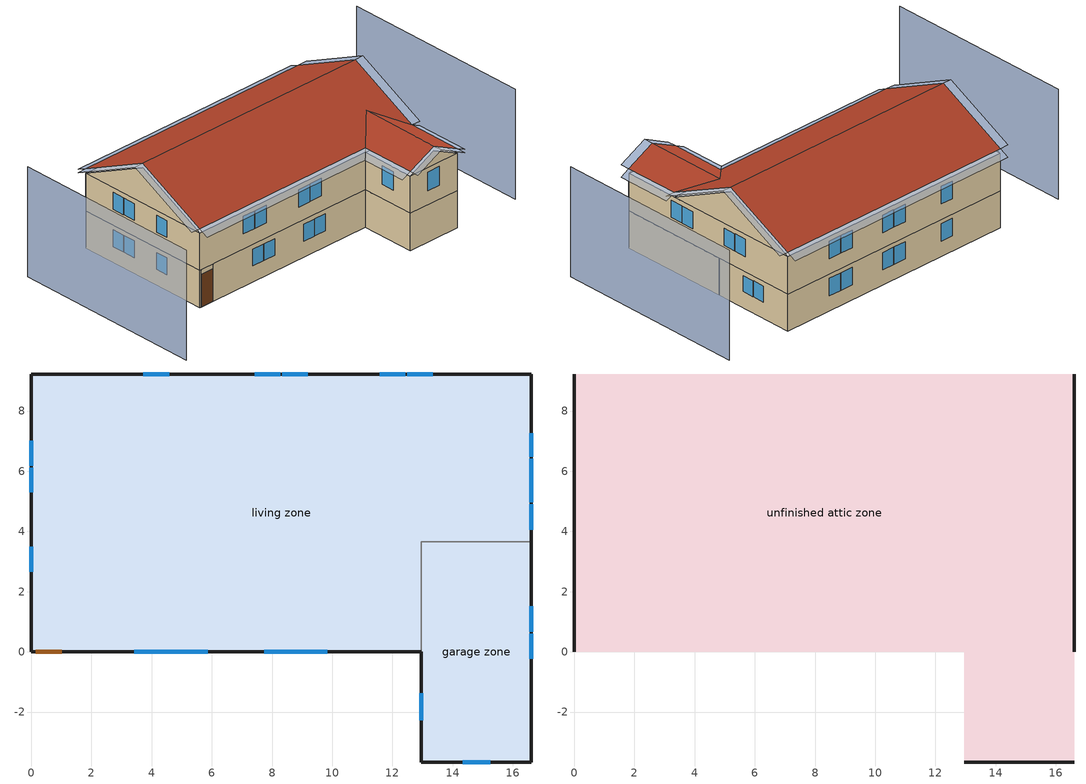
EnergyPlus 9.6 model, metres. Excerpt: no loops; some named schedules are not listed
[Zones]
garage zone
 floor foundation (FloorFndGrndUnfinSlab): 12.96,-3.66 12.96,3.66 16.61,3.66 16.61,-3.66 z0
 wall outside (WallExtUninsUnfin): 12.96,0 12.96,-3.66 16.61,-3.66 16.61,3.66 z0:2.44
 wall to living zone (WallIntFinInsUnfin Reversed): 16.61,3.66 12.96,3.66 12.96,0 z0:2.44
living zone
 floor to garage zone (FloorFinInsUnfin): 16.61,3.66 16.61,-3.66 12.96,-3.66 12.96,3.66 z2.44
 floor foundation (FloorFndGrndFinSlab): 0,0 0,9.23 16.61,9.23 16.61,3.66 12.96,3.66 12.96,0 z0
 wall outside (WallExtInsFin): 16.61,3.66 16.61,9.23 0,9.23 0,0 0.13,0 1.05,0 12.96,0 z0:2.44; 0,9.23 0,0 12.96,0 12.96,-3.66 16.61,-3.66 16.61,9.23 0,9.23 z2.44:4.88
 window (WindowConstruction): 16.61,5.63 16.61,6.41 / 16.61,6.47 16.61,7.26 z1.09:2.13; 4.16,0 4.99,0 / 5.05,0 5.87,0 / 8.13,0 8.96,0 / 9.02,0 9.84,0 / 0,7.01 0,6.18 / 0,6.12 0,5.3 / 0,3.49 0,2.67 z1.04:2.13; 0,7.01 0,6.18 / 0,6.12 0,5.3 / 0,3.49 0,2.67 z3.48:4.57; 13.34,9.23 12.49,9.23 / 12.43,9.23 11.58,9.23 / 9.19,9.23 8.34,9.23 / 8.28,9.23 7.42,9.23 / 4.58,9.23 3.73,9.23 / 3.43,0 4.29,0 / 4.35,0 5.21,0 / 7.75,0 8.61,0 / 8.67,0 9.53,0 z3.43:4.57; 16.61,-0.23 16.61,0.61 / 16.61,0.67 16.61,1.51 / 16.61,4.06 16.61,4.9 / 16.61,4.96 16.61,5.81 z3.45:4.57; 14.33,-3.66 15.24,-3.66 z3.36:4.57; 12.96,-1.38 12.96,-2.28 z3.38:4.57; 13.34,9.23 12.49,9.23 / 12.43,9.23 11.58,9.23 / 9.19,9.23 8.34,9.23 / 8.28,9.23 7.42,9.23 / 4.58,9.23 3.73,9.23 z1:2.13
 door (Door): 0.15,0 1.02,0 z0:2.13
unfinished attic zone
 floor to living zone (FloorFinInsUnfinAttic): 16.61,9.23 16.61,0 0,0 0,9.23 z4.88; 12.96,-3.66 12.96,0 16.61,0 16.61,-3.66 z4.88
 wall outside (WallExtUninsUnfin): 0,4.61,7.18 0,9.23,4.88 0,0,4.88; 16.61,4.61,7.18 16.61,0,4.88 16.61,9.23,4.88; 12.96,-3.66,4.88 16.61,-3.66,4.88 14.78,-3.66,5.79
 roof outside (RoofUnfinInsExt): 0,4.61,7.49 16.61,4.61,7.49 16.61,9.23,5.18 0,9.23,5.18; 12.96,0,5.18 12.96,-3.66,5.18 14.78,-3.66,6.1 14.78,1.83,6.1; 16.61,0,5.18 14.78,1.83,6.1 14.78,-3.66,6.1 16.61,-3.66,5.18; 0,4.61,7.49 0,0,5.18 12.96,0,5.18 14.78,1.83,6.1 16.61,0,5.18 16.61,4.61,7.49
shading: -4.57,9.23 -4.57,-3.66 / 21.19,-3.66 21.19,9.23 z0:7.18; 16.61,5.63 16.61,6.41 / 16.61,6.47 16.61,7.26 z1.09:2.13; 4.16,0 4.99,0 / 5.05,0 5.87,0 / 8.13,0 8.96,0 / 9.02,0 9.84,0 / 0,7.01 0,6.18 / 0,6.12 0,5.3 / 0,3.49 0,2.67 z1.04:2.13; 0,7.01 0,6.18 / 0,6.12 0,5.3 / 0,3.49 0,2.67 z3.48:4.57; 13.34,9.23 12.49,9.23 / 12.43,9.23 11.58,9.23 / 9.19,9.23 8.34,9.23 / 8.28,9.23 7.42,9.23 / 4.58,9.23 3.73,9.23 / 3.43,0 4.29,0 / 4.35,0 5.21,0 / 7.75,0 8.61,0 / 8.67,0 9.53,0 z3.43:4.57; 16.61,-0.23 16.61,0.61 / 16.61,0.67 16.61,1.51 / 16.61,4.06 16.61,4.9 / 16.61,4.96 16.61,5.81 z3.45:4.57; 14.33,-3.66 15.24,-3.66 z3.36:4.57; 12.96,-1.38 12.96,-2.28 z3.38:4.57; 13.34,9.23 12.49,9.23 / 12.43,9.23 11.58,9.23 / 9.19,9.23 8.34,9.23 / 8.28,9.23 7.42,9.23 / 4.58,9.23 3.73,9.23 z1:2.13; -0.61,9.23,5.18 -0.61,4.61,7.49 0,4.61,7.49 0,9.23,5.18; 17.22,4.61,7.49 17.22,9.23,5.18 16.61,9.23,5.18 16.61,4.61,7.49; 16.61,9.84,4.88 0,9.84,4.88 0,9.23,5.18 16.61,9.23,5.18; 12.35,0,4.88 12.35,-3.66,4.88 12.96,-3.66,5.18 12.96,0,5.18; 12.96,-4.27,5.18 14.78,-4.27,6.1 14.78,-3.66,6.1 12.96,-3.66,5.18; 17.22,-3.66,4.88 17.22,0,4.88 16.61,0,5.18 16.61,-3.66,5.18; 14.78,-4.27,6.1 16.61,-4.27,5.18 16.61,-3.66,5.18 14.78,-3.66,6.1; -0.61,4.61,7.49 -0.61,0,5.18 0,0,5.18 0,4.61,7.49; 0,-0.61,4.88 12.96,-0.61,4.88 12.96,0,5.18 0,0,5.18; 17.22,0,5.18 17.22,4.61,7.49 16.61,4.61,7.49 16.61,0,5.18
[Building]
Building 1: North Axis {deg}=270; Terrain=Suburbs
[Site:Location]
Denver-Aurora-Buckley AFB: Latitude {deg}=39.72; Longitude {deg}=-104.75; Time Zone {hr}=-7; Elevation {m}=1726
[Site:GroundTemperature:Deep]
11.8659, 11.8659, 11.8659, 11.8659, 11.8659, 11.8659, 11.8659, 11.8659, 11.8659, 11.8659, 11.8659, 11.8659
[Site:WaterMainsTemperature]
Calculation Method=Correlation; Annual Average Outdoor Air Temperature {C}=11.8659; Maximum Difference In Monthly Average Outdoor Air Temperatures {deltaC}=26.7836
[Material] Roughness=Rough
Name | Thickness {m} | Conductivity {W/m-K} | Density {kg/m3} | Specific Heat {J/kg-K} | Thermal Absorptance | Solar Absorptance | Visible Absorptance
Brick&#44 Medium/Dark | 0.1016 | 0.793375 | 1762.2 | 795.53 | 0.96 | 0.88 | 0.88
Concrete 4.0 in. | 0.1016 | 1.803125 | 2242.8 | 837.4 | 0.9 | 0.7 | 0.7
DoorMaterial | 0.04445 | 0.0612267 | 512.64 | 1214.23 | 0.82 | 0.3 | 0.3
Drywall 0.5 in. | 0.0127 | 0.160291 | 801 | 837.4 | 0.9 | 0.5 | 0.1
Floor Covering | 0.0127 | 0.0433444 | 54.468 | 1339.84 | 0.9 | 0.9 | 0.7
FloorFinStudAndAirFloor | 0.1397 | 0.557395 | 67.691 | 1210.98 | 0.9 | 0.5 | 0.9
FloorIns | 0.1397 | 1.90491 | 67.691 | 1210.98 | 0.82 | 0.3 | 0.3
FloorUAAdditionalCeilingIns | 0.196342 | 0.0539976 | 16.02 | 1046.75 | 0.9 | 0.7 | 0.7
FloorUATrussandIns | 0.0889 | 0.0564573 | 50.7834 | 1165.1 | 0.9 | 0.5 | 0.9
FootingMaterial; FootingMaterial 1 | 0.2032 | 1.803125 | 2242.8 | 837.4 | 0.9 | 0.7 | 0.7
Metal&#44 Dark | 0.009525 | 0.162714 | 1121.4 | 1465.45 | 0.9 | 0.9 | 0.9
res furniture material living space|story 2 | 0.1524 | 0.115458 | 640.8 | 1214.23 | 0.9 | 0.6 | 0.1
RoofSheathing | 0.01905 | 0.115458 | 512.64 | 1214.23 | 0.82 | 0.3 | 0.3
RoofUARoofIns | 0.18415 | 8.02397 | 37.0049 | 1207.88 | 0.9 | 0.9 | 0.9
WallSheathing | 0.0127 | 0.115458 | 512.64 | 1214.23 | 0.82 | 0.3 | 0.3
WallStudAndCavity | 0.0889 | 0.336662 | 129.063 | 1212.76 | 0.96 | 0.88 | 0.96
WallStudAndCavity 1 | 0.0889 | 0.346661 | 129.063 | 1212.76 | 0.82 | 0.3 | 0.82
WallStudAndCavity 2 | 0.0889 | 0.392154 | 83.0341 | 1211.67 | 0.96 | 0.88 | 0.96
WallStudAndCavity 3 | 0.0889 | 0.397942 | 83.0341 | 1211.67 | 0.82 | 0.3 | 0.3
Wood Floor | 0.015875 | 0.115458 | 544.68 | 1214.23 | 0.9 | 0.7 | 0.7
[WindowMaterial:SimpleGlazingSystem]
WindowMaterial: U-Factor {W/m2-K}=4.76952; Solar Heat Gain Coefficient=0.63
[Construction]
Door: DoorMaterial
FloorFinInsUnfin: FloorIns, RoofSheathing, Wood Floor, Floor Covering
FloorFinInsUnfinAttic: Drywall 0.5 in., FloorUATrussandIns, FloorUAAdditionalCeilingIns
FloorFinUninsFin Reversed: Floor Covering, Wood Floor, RoofSheathing, FloorFinStudAndAirFloor, Drywall 0.5 in.
FloorFndGrndFinSlab: Concrete 4.0 in., Floor Covering
FloorFndGrndUnfinSlab: Concrete 4.0 in.
FootingConstruction: FootingMaterial
FootingConstruction 1: FootingMaterial 1
res furniture construction garage space; res furniture construction living space; res furniture construction living space|story 2: res furniture material living space|story 2
RoofUnfinInsExt: Metal&#44 Dark, RoofSheathing, RoofUARoofIns
WallExtInsFin: Brick&#44 Medium/Dark, WallSheathing, WallStudAndCavity, Drywall 0.5 in.
WallExtUninsUnfin: Brick&#44 Medium/Dark, WallSheathing, WallStudAndCavity 2
WallIntFinInsUnfin Reversed: WallStudAndCavity 1, WallSheathing
WallIntFinUninsFin: WallStudAndCavity 3, Drywall 0.5 in.
WindowConstruction: WindowMaterial
[Zone] Multiplier=1; Part of Total Floor Area=Yes
Name | Floor Area {m2}
garage zone; unfinished attic zone
living zone | 306.673
[InternalMass]
Name | Construction | Zone or ZoneList | Surface Area {m2}
res furniture mass garage space | res furniture construction garage space | garage zone | 2.67561
Merged Surface 14 - Surface 29 | FloorFinUninsFin Reversed | living zone | 139.958
living space Partition | WallIntFinUninsFin | living zone | 139.958
living space|story 2 Partition | WallIntFinUninsFin | living zone | 166.715
res furniture mass living space | res furniture construction living space | living zone | 55.9834
res furniture mass living space|story 2 | res furniture construction living space|story 2 | living zone | 66.6858
[Foundation:Kiva] Wall Height Above Grade {m}=0.2032; Wall Depth Below Slab {m}=0.2032
Name | Footing Wall Construction
Foundation Kiva 1 | FootingConstruction
Foundation Kiva 2 | FootingConstruction 1
[Foundation:Kiva:Settings]
Soil Conductivity {W/m-K}=1.731; Soil Density {kg/m3}=1842.3; Soil Specific Heat {J/kg-K}=418.7; Ground Solar Absorptivity=0.9; Ground Thermal Absorptivity=0.9; Ground Surface Roughness {m}=0.03; Far-Field Width {m}=40; Deep-Ground Boundary Condition=ZeroFlux; Deep-Ground Depth {m}=40; Minimum Cell Dimension {m}=0.02; Maximum Cell Growth Coefficient=1.5; Simulation Timestep=Hourly
[SurfaceProperty:ExposedFoundationPerimeter] Exposed Perimeter Calculation Method=TotalExposedPerimeter
Name | Total Exposed Perimeter {m}
Surface 1 | 14.6304
Surface 7 | 44.371
[People] Zone or ZoneList or Space or SpaceList=living zone; Number of People Schedule=occupants; Number of People Calculation Method=People; Fraction Radiant=0.319734; Sensible Heat Fraction=0.573; Activity Level Schedule=res occupants activity schedule; Carbon Dioxide Generation Rate {m3/s-W}=0; Enable ASHRAE 55 Comfort Warnings=No; Mean Radiant Temperature Calculation Type=ZoneAveraged
Name | Number of People
res occupants|living space | 0.456377
res occupants|living space|story 2 | 0.543623
[Lights] Design Level Calculation Method=LightingLevel; Return Air Fraction=0; Fraction Radiant=0.6; Fraction Visible=0.2; Fraction Replaceable=1
Name | Zone or ZoneList or Space or SpaceList | Schedule | Lighting Level {W}
res lighting garage garage space | garage zone | lighting_garage | 4.07527
res lighting interior living space | living zone | lighting_interior | 378.701
res lighting interior living space|story 2 | living zone | lighting_interior | 451.098
[ElectricEquipment] Design Level Calculation Method=EquipmentLevel
Name | Zone or ZoneList or Space or SpaceList | Schedule | Design Level {W} | Fraction Latent | Fraction Radiant | Fraction Lost
res freezer | garage zone | res freezer schedule | 47.9573 | 0 | 0 | 0
res cd electric | living zone | clothes_dryer | 2046.48 | 0 | 0.6 | 0
res ceil fan | living zone | ceiling_fan | 21.4154 | 0 | 0.558 | 0
res cw | living zone | clothes_washer_power | 1420.02 | 0 | 0.48 | 0.2
res dw | living zone | dishwasher_power | 1012.45 | 0.15 | 0.36 | 0.25
res infil_1 bath fan; res infil_1 house fan; res infil_1 range fan | living zone | Always On Discrete | 0 | 0 | 0 | 1
res misc plug loads|living space | living zone | plug_loads | 116.365 | 0.021 | 0.558 | 0.049
res misc plug loads|living space|story 2 | living zone | plug_loads | 138.611 | 0.021 | 0.558 | 0.049
res range electric | living zone | cooking_range | 3686.73 | 0.3 | 0.24 | 0.3
res refrig | living zone | res refrig schedule | 71.9878 | 0 | 0 | 0
[OtherEquipment] Zone or ZoneList or Space or SpaceList=living zone; Design Level Calculation Method=EquipmentLevel
Name | Fuel Type | Schedule | Design Level {W} | Fraction Latent | Fraction Radiant | Fraction Lost
res bath | None | baths | 1109.3 | 0 | 0 | 0
res cd gas | NaturalGas | clothes_dryer | 27189 | 0.05 | 0.06 | 0.85
res hot water distribution | None | showers | 3631.68 | 0 | 0 | 0
res shower | None | showers | 564.132 | 0.486891 | 0 | 0
res sink | None | sinks | 172.607 | 0.311263 | 0 | 0
[ZoneInfiltration:DesignFlowRate] Zone or ZoneList=living zone; Schedule=Always On Discrete; Design Flow Rate Calculation Method=Flow/Zone; Design Flow Rate {m3/s}=0
res infil_1 flow; res nv_1 flow
[ZoneInfiltration:EffectiveLeakageArea] Schedule=Always On Discrete
Name | Zone | Effective Air Leakage Area {cm2} | Stack Coefficient | Wind Coefficient
res infil|garage space | garage zone | 544.027 | 0.000129067 | 4.38083e-05
res infil|unfinished attic space | unfinished attic zone | 5551.59 | 0.000181537 | 4.28294e-05
[Exterior:Lights]
res lighting exterior: Schedule=lighting_exterior; Design Level {W}=10.8015
[EnergyManagementSystem:Sensor]
Name | Output:Variable or Output:Meter | Output:Variable or Output:Meter Index Key
res_af_vw_s | Site Wind Speed
res_infil_1_bath_sch_s | Schedule Value | res mv_1 bath exhaust schedule
res_infil_1_dryer_sch_s | Schedule Value | clothes_dryer_exhaust
res_infil_1_range_sch_s | Schedule Value | res mv_1 range exhaust schedule
res_infil_1_wh_sch_s | Schedule Value | Always On Discrete
res_nv_1_nva_s | Schedule Value | res nv_1 avail schedule
res_nv_1_sp_s | Schedule Value | res nv_1 temp schedule
res_nv_pb_s | Site Outdoor Air Barometric Pressure
res_nv_wt_s | Site Outdoor Air Humidity Ratio
res_shower_mixsp | Schedule Value | fixtures temperature schedule
[EnergyManagementSystem:Actuator]
Name | Actuated Component Unique | Actuated Component Type | Actuated Component Control Type
res_infil_1_bath_fan_act | res infil_1 bath fan | ElectricEquipment | Electricity Rate
res_infil_1_flow_act | res infil_1 flow | Zone Infiltration | Air Exchange Flow Rate
res_infil_1_house_fan_act | res infil_1 house fan | ElectricEquipment | Electricity Rate
res_infil_1_range_fan_act | res infil_1 range fan | ElectricEquipment | Electricity Rate
res_nv_1_flow_act | res nv_1 flow | Zone Infiltration | Air Exchange Flow Rate
[EnergyManagementSystem:ProgramCallingManager]
res af_1 program calling manager: BeginTimestepBeforePredictor; res_infil_1_program; res_nv_1_program
res boiler gas pump program calling manager: EndOfSystemTimestepBeforeHVACReporting; res_boiler_gas_pumps_program
res shower sag: EndOfSystemTimestepAfterHVACReporting; res_shower_sag
[EnergyManagementSystem:Program]
res_boiler_gas_pumps_program: Set unit_1_pumps_h = res_boiler_gas_hydronic_pump_s
res_infil_1_program: Set p_m = 0.14; Set p_s = 0.22; Set s_m = 270; Set s_s = 370; Set z_m = 9.99744; Set z_s = 4.8768; Set f_t = (((s_m/z_m)^p_m)*((z_s/s_s)^p_s)); Set Tdiff = res_af_1_tin_s-res_af_1_tt_s; Set dT = @Abs Tdiff; Set c = 0.6962; Set Cs = 0.0975; Set Cw = 0.1358; Set n = 0.65; Set sft = (f_t*0.7000000000000001); Set temp1 = ((c*Cw)*((sft*res_af_vw_s)^(2*n)))^2; Set Qn = (((c*Cs*(dT^n))^2)+temp1)^0.5; Set Tdiff = res_af_1_tin_s-res_af_1_tt_s; Set QWHV = res_infil_1_wh_sch_s*0.0; Set Qrange = res_infil_1_range_sch_s*0.0472; Set Qdryer = res_infil_1_dryer_sch_s*0.0472; Set Qbath = res_infil_1_bath_sch_s*0.0472; Set QductsOut = 0; Set QductsIn = 0; Set Qout = Qrange+Qbath+Qdryer+QductsOut; Set Qin = QWHV+QductsIn; Set faneff_wh = 1; Set res_infil_1_house_fan_act = (QWHV*300)/faneff_wh*0; Set faneff_sp = 0.4719474432000001; Set res_infil_1_range_fan_act = (Qrange*300)/faneff_sp; Set res_infil_1_bath_fan_act = (Qbath*300)/faneff_sp; Set Qfan = (@Max Qout Qin); If Qfan > 0; Set Qavg = ((Qout + Qin) / 2.0); If ((@Abs (Qout - Qavg)) / Qavg) <= 0.1; Set phi = 1; Else; Set phi = (Qn / (Qn + Qfan)); EndIf; Set Qinf_adj = phi * Qn; Else; Set Qinf_adj = Qn; EndIf; Set res_infil_1_flow_act = Qfan + Qinf_adj
res_nv_1_program: Set Tdiff = res_af_1_tin_s-res_af_1_tt_s; Set dT = (@Abs Tdiff); Set pt = (@RhFnTdbWPb res_af_1_tt_s res_nv_wt_s res_nv_pb_s); Set NVA = 11978.043373886849; Set Cs = 0.00017926040778923255; Set Cw = 8.70903777141566e-05; Set MNV = 4.15439602667519; Set MHR = 0.0115; Set MRH = 0.7; Set temp1 = (res_nv_1_nva_s*NVA); Set SGNV = temp1*((((Cs*dT)+(Cw*(res_af_vw_s^2)))^0.5)/1000); If (res_nv_wt_s<MHR) && (pt<MRH) && (res_af_1_tin_s>res_nv_1_sp_s); Set temp2 = (res_af_1_tin_s-res_nv_1_sp_s); Set NVadj1 = temp2/(res_af_1_tin_s-res_af_1_tt_s); Set NVadj2 = (@Min NVadj1 1); Set NVadj3 = (@Max NVadj2 0); Set NVadj = SGNV*NVadj3; Set res_nv_1_flow_act = (@Min NVadj MNV); Else; Set res_nv_1_flow_act = 0; EndIf
res_shower_sag: If res_shower_vol > 0; Set ShowerTime=SystemTimeStep; Else; Set ShowerTime=0; EndIf; If (res_shower_vol > 0) && (res_shower_mixsp > res_shower_tout); Set ShowerSag=SystemTimeStep; Set ShowerE=res_shower_vol*4141170*(res_shower_mixsp-res_shower_tout); Else; Set ShowerSag=0; Set ShowerE=0; EndIf
[EnergyManagementSystem:OutputVariable] Type of Data in Variable=Summed; Update Frequency=SystemTimestep
Name | EMS Variable | EMS Program or Subroutine | Units
res boiler gas htg pump:Pumps:Electricity | unit_1_pumps_h | res_boiler_gas_pumps_program | J
Shower Draw Time|unit 1 | ShowerTime | res_shower_sag | hr
Unmet Shower Energy|unit 1 | ShowerE | res_shower_sag | J
Unmet Shower Time|unit 1 | ShowerSag | res_shower_sag | hr
[Schedule:Day:Interval]
res freezer schedule allday1; res freezer schedule allday12; res refrig schedule allday1; res refrig schedule allday12: No, 01:00, 0.610949, 02:00, 0.595675, 03:00, 0.580401, 04:00, 0.565128, 06:00, 0.549854, 07:00, 0.580401, 08:00, 0.610949, 10:00, 0.626223, 12:00, 0.610949, 15:00, 0.641496, 16:00, 0.626223, 17:00, 0.672044, 18:00, 0.733139, 19:00, 0.763686, 20:00, 0.733139, 21:00, 0.717865, 22:00, 0.702591, 23:00, 0.672044, 24:00, 0.626223
res freezer schedule allday2; res refrig schedule allday2: No, 01:00, 0.609489, 02:00, 0.594252, 03:00, 0.579015, 04:00, 0.563777, 06:00, 0.54854, 07:00, 0.579015, 08:00, 0.609489, 10:00, 0.624726, 12:00, 0.609489, 15:00, 0.639964, 16:00, 0.624726, 17:00, 0.670438, 18:00, 0.731387, 19:00, 0.761861, 20:00, 0.731387, 21:00, 0.71615, 22:00, 0.700912, 23:00, 0.670438, 24:00, 0.624726
res freezer schedule allday3; res freezer schedule allday4; res freezer schedule allday5; res refrig schedule allday3; res refrig schedule allday4; res refrig schedule allday5: No, 01:00, 0.791241, 02:00, 0.77146, 03:00, 0.751679, 04:00, 0.731898, 06:00, 0.712117, 07:00, 0.751679, 08:00, 0.791241, 10:00, 0.811022, 12:00, 0.791241, 15:00, 0.830803, 16:00, 0.811022, 17:00, 0.870365, 18:00, 0.949489, 19:00, 0.989051, 20:00, 0.949489, 21:00, 0.929708, 22:00, 0.909927, 23:00, 0.870365, 24:00, 0.811022
res freezer schedule allday6; res freezer schedule allday7; res freezer schedule allday8; res freezer schedule allday9; res refrig schedule allday6; res refrig schedule allday7; res refrig schedule allday8; res refrig schedule allday9: No, 01:00, 0.8, 02:00, 0.78, 03:00, 0.76, 04:00, 0.74, 06:00, 0.72, 07:00, 0.76, 08:00, 0.8, 10:00, 0.82, 12:00, 0.8, 15:00, 0.84, 16:00, 0.82, 17:00, 0.88, 18:00, 0.96, 19:00, 1, 20:00, 0.96, 21:00, 0.94, 22:00, 0.92, 23:00, 0.88, 24:00, 0.82
res freezer schedule allday10; res refrig schedule allday10: No, 01:00, 0.679562, 02:00, 0.662573, 03:00, 0.645584, 04:00, 0.628595, 06:00, 0.611606, 07:00, 0.645584, 08:00, 0.679562, 10:00, 0.696551, 12:00, 0.679562, 15:00, 0.71354, 16:00, 0.696551, 17:00, 0.747518, 18:00, 0.815474, 19:00, 0.849453, 20:00, 0.815474, 21:00, 0.798485, 22:00, 0.781496, 23:00, 0.747518, 24:00, 0.696551
res freezer schedule allday11; res refrig schedule allday11: No, 01:00, 0.675182, 02:00, 0.658303, 03:00, 0.641423, 04:00, 0.624544, 06:00, 0.607664, 07:00, 0.641423, 08:00, 0.675182, 10:00, 0.692062, 12:00, 0.675182, 15:00, 0.708942, 16:00, 0.692062, 17:00, 0.742701, 18:00, 0.810219, 19:00, 0.843978, 20:00, 0.810219, 21:00, 0.793339, 22:00, 0.77646, 23:00, 0.742701, 24:00, 0.692062
Schedule Day 13; res freezer schedule winter design; Schedule Day 8; res refrig schedule winter design: No, 24:00, 0
res freezer schedule summer design; res refrig schedule summer design: No, 24:00, 1
[Schedule:Week:Daily]
res freezer schedule Week Rule - Jan1-Jan28: res freezer schedule allday1, res freezer schedule allday1, res freezer schedule allday1, res freezer schedule allday1, res freezer schedule allday1, res freezer schedule allday1, res freezer schedule allday1, Schedule Day 13, res freezer schedule summer design, res freezer schedule winter design, Schedule Day 13, Schedule Day 13
res freezer schedule Week Rule - Jan29-Feb4: res freezer schedule allday1, res freezer schedule allday1, res freezer schedule allday1, res freezer schedule allday2, res freezer schedule allday2, res freezer schedule allday2, res freezer schedule allday2, Schedule Day 13, res freezer schedule summer design, res freezer schedule winter design, Schedule Day 13, Schedule Day 13
res freezer schedule Week Rule - Feb5-Feb25: res freezer schedule allday2, res freezer schedule allday2, res freezer schedule allday2, res freezer schedule allday2, res freezer schedule allday2, res freezer schedule allday2, res freezer schedule allday2, Schedule Day 13, res freezer schedule summer design, res freezer schedule winter design, Schedule Day 13, Schedule Day 13
res freezer schedule Week Rule - Feb26-Mar4: res freezer schedule allday2, res freezer schedule allday2, res freezer schedule allday2, res freezer schedule allday3, res freezer schedule allday3, res freezer schedule allday3, res freezer schedule allday3, Schedule Day 13, res freezer schedule summer design, res freezer schedule winter design, Schedule Day 13, Schedule Day 13
res freezer schedule Week Rule - Mar5-Mar25: res freezer schedule allday3, res freezer schedule allday3, res freezer schedule allday3, res freezer schedule allday3, res freezer schedule allday3, res freezer schedule allday3, res freezer schedule allday3, Schedule Day 13, res freezer schedule summer design, res freezer schedule winter design, Schedule Day 13, Schedule Day 13
res freezer schedule Week Rule - Mar26-Apr1: res freezer schedule allday3, res freezer schedule allday3, res freezer schedule allday3, res freezer schedule allday3, res freezer schedule allday3, res freezer schedule allday3, res freezer schedule allday4, Schedule Day 13, res freezer schedule summer design, res freezer schedule winter design, Schedule Day 13, Schedule Day 13
res freezer schedule Week Rule - Apr2-Apr29: res freezer schedule allday4, res freezer schedule allday4, res freezer schedule allday4, res freezer schedule allday4, res freezer schedule allday4, res freezer schedule allday4, res freezer schedule allday4, Schedule Day 13, res freezer schedule summer design, res freezer schedule winter design, Schedule Day 13, Schedule Day 13
res freezer schedule Week Rule - Apr30-May6: res freezer schedule allday4, res freezer schedule allday5, res freezer schedule allday5, res freezer schedule allday5, res freezer schedule allday5, res freezer schedule allday5, res freezer schedule allday5, Schedule Day 13, res freezer schedule summer design, res freezer schedule winter design, Schedule Day 13, Schedule Day 13
res freezer schedule Week Rule - May7-May27: res freezer schedule allday5, res freezer schedule allday5, res freezer schedule allday5, res freezer schedule allday5, res freezer schedule allday5, res freezer schedule allday5, res freezer schedule allday5, Schedule Day 13, res freezer schedule summer design, res freezer schedule winter design, Schedule Day 13, Schedule Day 13
res freezer schedule Week Rule - May28-Jun3: res freezer schedule allday5, res freezer schedule allday5, res freezer schedule allday5, res freezer schedule allday5, res freezer schedule allday6, res freezer schedule allday6, res freezer schedule allday6, Schedule Day 13, res freezer schedule summer design, res freezer schedule winter design, Schedule Day 13, Schedule Day 13
res freezer schedule Week Rule - Jun4-Jun24: res freezer schedule allday6, res freezer schedule allday6, res freezer schedule allday6, res freezer schedule allday6, res freezer schedule allday6, res freezer schedule allday6, res freezer schedule allday6, Schedule Day 13, res freezer schedule summer design, res freezer schedule winter design, Schedule Day 13, Schedule Day 13
res freezer schedule Week Rule - Jun25-Jul1: res freezer schedule allday6, res freezer schedule allday6, res freezer schedule allday6, res freezer schedule allday6, res freezer schedule allday6, res freezer schedule allday6, res freezer schedule allday7, Schedule Day 13, res freezer schedule summer design, res freezer schedule winter design, Schedule Day 13, Schedule Day 13
res freezer schedule Week Rule - Jul2-Jul29: res freezer schedule allday7, res freezer schedule allday7, res freezer schedule allday7, res freezer schedule allday7, res freezer schedule allday7, res freezer schedule allday7, res freezer schedule allday7, Schedule Day 13, res freezer schedule summer design, res freezer schedule winter design, Schedule Day 13, Schedule Day 13
res freezer schedule Week Rule - Jul30-Aug5: res freezer schedule allday7, res freezer schedule allday7, res freezer schedule allday8, res freezer schedule allday8, res freezer schedule allday8, res freezer schedule allday8, res freezer schedule allday8, Schedule Day 13, res freezer schedule summer design, res freezer schedule winter design, Schedule Day 13, Schedule Day 13
res freezer schedule Week Rule - Aug6-Aug26: res freezer schedule allday8, res freezer schedule allday8, res freezer schedule allday8, res freezer schedule allday8, res freezer schedule allday8, res freezer schedule allday8, res freezer schedule allday8, Schedule Day 13, res freezer schedule summer design, res freezer schedule winter design, Schedule Day 13, Schedule Day 13
res freezer schedule Week Rule - Aug27-Sep2: res freezer schedule allday8, res freezer schedule allday8, res freezer schedule allday8, res freezer schedule allday8, res freezer schedule allday8, res freezer schedule allday9, res freezer schedule allday9, Schedule Day 13, res freezer schedule summer design, res freezer schedule winter design, Schedule Day 13, Schedule Day 13
res freezer schedule Week Rule - Sep3-Sep30: res freezer schedule allday9, res freezer schedule allday9, res freezer schedule allday9, res freezer schedule allday9, res freezer schedule allday9, res freezer schedule allday9, res freezer schedule allday9, Schedule Day 13, res freezer schedule summer design, res freezer schedule winter design, Schedule Day 13, Schedule Day 13
res freezer schedule Week Rule - Oct1-Oct28: res freezer schedule allday10, res freezer schedule allday10, res freezer schedule allday10, res freezer schedule allday10, res freezer schedule allday10, res freezer schedule allday10, res freezer schedule allday10, Schedule Day 13, res freezer schedule summer design, res freezer schedule winter design, Schedule Day 13, Schedule Day 13
res freezer schedule Week Rule - Oct29-Nov4: res freezer schedule allday10, res freezer schedule allday10, res freezer schedule allday10, res freezer schedule allday11, res freezer schedule allday11, res freezer schedule allday11, res freezer schedule allday11, Schedule Day 13, res freezer schedule summer design, res freezer schedule winter design, Schedule Day 13, Schedule Day 13
res freezer schedule Week Rule - Nov5-Nov25: res freezer schedule allday11, res freezer schedule allday11, res freezer schedule allday11, res freezer schedule allday11, res freezer schedule allday11, res freezer schedule allday11, res freezer schedule allday11, Schedule Day 13, res freezer schedule summer design, res freezer schedule winter design, Schedule Day 13, Schedule Day 13
res freezer schedule Week Rule - Nov26-Dec2: res freezer schedule allday11, res freezer schedule allday11, res freezer schedule allday11, res freezer schedule allday11, res freezer schedule allday11, res freezer schedule allday12, res freezer schedule allday12, Schedule Day 13, res freezer schedule summer design, res freezer schedule winter design, Schedule Day 13, Schedule Day 13
res freezer schedule Week Rule - Dec3-Dec31: res freezer schedule allday12, res freezer schedule allday12, res freezer schedule allday12, res freezer schedule allday12, res freezer schedule allday12, res freezer schedule allday12, res freezer schedule allday12, Schedule Day 13, res freezer schedule summer design, res freezer schedule winter design, Schedule Day 13, Schedule Day 13
res refrig schedule Week Rule - Jan1-Jan28: res refrig schedule allday1, res refrig schedule allday1, res refrig schedule allday1, res refrig schedule allday1, res refrig schedule allday1, res refrig schedule allday1, res refrig schedule allday1, Schedule Day 8, res refrig schedule summer design, res refrig schedule winter design, Schedule Day 8, Schedule Day 8
res refrig schedule Week Rule - Jan29-Feb4: res refrig schedule allday1, res refrig schedule allday1, res refrig schedule allday1, res refrig schedule allday2, res refrig schedule allday2, res refrig schedule allday2, res refrig schedule allday2, Schedule Day 8, res refrig schedule summer design, res refrig schedule winter design, Schedule Day 8, Schedule Day 8
res refrig schedule Week Rule - Feb5-Feb25: res refrig schedule allday2, res refrig schedule allday2, res refrig schedule allday2, res refrig schedule allday2, res refrig schedule allday2, res refrig schedule allday2, res refrig schedule allday2, Schedule Day 8, res refrig schedule summer design, res refrig schedule winter design, Schedule Day 8, Schedule Day 8
res refrig schedule Week Rule - Feb26-Mar4: res refrig schedule allday2, res refrig schedule allday2, res refrig schedule allday2, res refrig schedule allday3, res refrig schedule allday3, res refrig schedule allday3, res refrig schedule allday3, Schedule Day 8, res refrig schedule summer design, res refrig schedule winter design, Schedule Day 8, Schedule Day 8
res refrig schedule Week Rule - Mar5-Mar25: res refrig schedule allday3, res refrig schedule allday3, res refrig schedule allday3, res refrig schedule allday3, res refrig schedule allday3, res refrig schedule allday3, res refrig schedule allday3, Schedule Day 8, res refrig schedule summer design, res refrig schedule winter design, Schedule Day 8, Schedule Day 8
res refrig schedule Week Rule - Mar26-Apr1: res refrig schedule allday3, res refrig schedule allday3, res refrig schedule allday3, res refrig schedule allday3, res refrig schedule allday3, res refrig schedule allday3, res refrig schedule allday4, Schedule Day 8, res refrig schedule summer design, res refrig schedule winter design, Schedule Day 8, Schedule Day 8
res refrig schedule Week Rule - Apr2-Apr29: res refrig schedule allday4, res refrig schedule allday4, res refrig schedule allday4, res refrig schedule allday4, res refrig schedule allday4, res refrig schedule allday4, res refrig schedule allday4, Schedule Day 8, res refrig schedule summer design, res refrig schedule winter design, Schedule Day 8, Schedule Day 8
res refrig schedule Week Rule - Apr30-May6: res refrig schedule allday4, res refrig schedule allday5, res refrig schedule allday5, res refrig schedule allday5, res refrig schedule allday5, res refrig schedule allday5, res refrig schedule allday5, Schedule Day 8, res refrig schedule summer design, res refrig schedule winter design, Schedule Day 8, Schedule Day 8
res refrig schedule Week Rule - May7-May27: res refrig schedule allday5, res refrig schedule allday5, res refrig schedule allday5, res refrig schedule allday5, res refrig schedule allday5, res refrig schedule allday5, res refrig schedule allday5, Schedule Day 8, res refrig schedule summer design, res refrig schedule winter design, Schedule Day 8, Schedule Day 8
res refrig schedule Week Rule - May28-Jun3: res refrig schedule allday5, res refrig schedule allday5, res refrig schedule allday5, res refrig schedule allday5, res refrig schedule allday6, res refrig schedule allday6, res refrig schedule allday6, Schedule Day 8, res refrig schedule summer design, res refrig schedule winter design, Schedule Day 8, Schedule Day 8
res refrig schedule Week Rule - Jun4-Jun24: res refrig schedule allday6, res refrig schedule allday6, res refrig schedule allday6, res refrig schedule allday6, res refrig schedule allday6, res refrig schedule allday6, res refrig schedule allday6, Schedule Day 8, res refrig schedule summer design, res refrig schedule winter design, Schedule Day 8, Schedule Day 8
res refrig schedule Week Rule - Jun25-Jul1: res refrig schedule allday6, res refrig schedule allday6, res refrig schedule allday6, res refrig schedule allday6, res refrig schedule allday6, res refrig schedule allday6, res refrig schedule allday7, Schedule Day 8, res refrig schedule summer design, res refrig schedule winter design, Schedule Day 8, Schedule Day 8
res refrig schedule Week Rule - Jul2-Jul29: res refrig schedule allday7, res refrig schedule allday7, res refrig schedule allday7, res refrig schedule allday7, res refrig schedule allday7, res refrig schedule allday7, res refrig schedule allday7, Schedule Day 8, res refrig schedule summer design, res refrig schedule winter design, Schedule Day 8, Schedule Day 8
res refrig schedule Week Rule - Jul30-Aug5: res refrig schedule allday7, res refrig schedule allday7, res refrig schedule allday8, res refrig schedule allday8, res refrig schedule allday8, res refrig schedule allday8, res refrig schedule allday8, Schedule Day 8, res refrig schedule summer design, res refrig schedule winter design, Schedule Day 8, Schedule Day 8
res refrig schedule Week Rule - Aug6-Aug26: res refrig schedule allday8, res refrig schedule allday8, res refrig schedule allday8, res refrig schedule allday8, res refrig schedule allday8, res refrig schedule allday8, res refrig schedule allday8, Schedule Day 8, res refrig schedule summer design, res refrig schedule winter design, Schedule Day 8, Schedule Day 8
res refrig schedule Week Rule - Aug27-Sep2: res refrig schedule allday8, res refrig schedule allday8, res refrig schedule allday8, res refrig schedule allday8, res refrig schedule allday8, res refrig schedule allday9, res refrig schedule allday9, Schedule Day 8, res refrig schedule summer design, res refrig schedule winter design, Schedule Day 8, Schedule Day 8
res refrig schedule Week Rule - Sep3-Sep30: res refrig schedule allday9, res refrig schedule allday9, res refrig schedule allday9, res refrig schedule allday9, res refrig schedule allday9, res refrig schedule allday9, res refrig schedule allday9, Schedule Day 8, res refrig schedule summer design, res refrig schedule winter design, Schedule Day 8, Schedule Day 8
res refrig schedule Week Rule - Oct1-Oct28: res refrig schedule allday10, res refrig schedule allday10, res refrig schedule allday10, res refrig schedule allday10, res refrig schedule allday10, res refrig schedule allday10, res refrig schedule allday10, Schedule Day 8, res refrig schedule summer design, res refrig schedule winter design, Schedule Day 8, Schedule Day 8
res refrig schedule Week Rule - Oct29-Nov4: res refrig schedule allday10, res refrig schedule allday10, res refrig schedule allday10, res refrig schedule allday11, res refrig schedule allday11, res refrig schedule allday11, res refrig schedule allday11, Schedule Day 8, res refrig schedule summer design, res refrig schedule winter design, Schedule Day 8, Schedule Day 8
res refrig schedule Week Rule - Nov5-Nov25: res refrig schedule allday11, res refrig schedule allday11, res refrig schedule allday11, res refrig schedule allday11, res refrig schedule allday11, res refrig schedule allday11, res refrig schedule allday11, Schedule Day 8, res refrig schedule summer design, res refrig schedule winter design, Schedule Day 8, Schedule Day 8
res refrig schedule Week Rule - Nov26-Dec2: res refrig schedule allday11, res refrig schedule allday11, res refrig schedule allday11, res refrig schedule allday11, res refrig schedule allday11, res refrig schedule allday12, res refrig schedule allday12, Schedule Day 8, res refrig schedule summer design, res refrig schedule winter design, Schedule Day 8, Schedule Day 8
res refrig schedule Week Rule - Dec3-Dec31: res refrig schedule allday12, res refrig schedule allday12, res refrig schedule allday12, res refrig schedule allday12, res refrig schedule allday12, res refrig schedule allday12, res refrig schedule allday12, Schedule Day 8, res refrig schedule summer design, res refrig schedule winter design, Schedule Day 8, Schedule Day 8
res mv_1 bath exhaust schedule Week Rule - Jan1-Jan28: res mv_1 bath exhaust schedule allday1, res mv_1 bath exhaust schedule allday1, res mv_1 bath exhaust schedule allday1, res mv_1 bath exhaust schedule allday1, res mv_1 bath exhaust schedule allday1, res mv_1 bath exhaust schedule allday1, res mv_1 bath exhaust schedule allday1, Schedule Day 19, res mv_1 bath exhaust schedule summer design, res mv_1 bath exhaust schedule winter design, Schedule Day 19, Schedule Day 19
res mv_1 bath exhaust schedule Week Rule - Jan29-Feb4: res mv_1 bath exhaust schedule allday1, res mv_1 bath exhaust schedule allday1, res mv_1 bath exhaust schedule allday1, res mv_1 bath exhaust schedule allday2, res mv_1 bath exhaust schedule allday2, res mv_1 bath exhaust schedule allday2, res mv_1 bath exhaust schedule allday2, Schedule Day 19, res mv_1 bath exhaust schedule summer design, res mv_1 bath exhaust schedule winter design, Schedule Day 19, Schedule Day 19
res mv_1 bath exhaust schedule Week Rule - Feb5-Feb25: res mv_1 bath exhaust schedule allday2, res mv_1 bath exhaust schedule allday2, res mv_1 bath exhaust schedule allday2, res mv_1 bath exhaust schedule allday2, res mv_1 bath exhaust schedule allday2, res mv_1 bath exhaust schedule allday2, res mv_1 bath exhaust schedule allday2, Schedule Day 19, res mv_1 bath exhaust schedule summer design, res mv_1 bath exhaust schedule winter design, Schedule Day 19, Schedule Day 19
res mv_1 bath exhaust schedule Week Rule - Feb26-Mar4: res mv_1 bath exhaust schedule allday2, res mv_1 bath exhaust schedule allday2, res mv_1 bath exhaust schedule allday2, res mv_1 bath exhaust schedule allday3, res mv_1 bath exhaust schedule allday3, res mv_1 bath exhaust schedule allday3, res mv_1 bath exhaust schedule allday3, Schedule Day 19, res mv_1 bath exhaust schedule summer design, res mv_1 bath exhaust schedule winter design, Schedule Day 19, Schedule Day 19
res mv_1 bath exhaust schedule Week Rule - Mar5-Mar25: res mv_1 bath exhaust schedule allday3, res mv_1 bath exhaust schedule allday3, res mv_1 bath exhaust schedule allday3, res mv_1 bath exhaust schedule allday3, res mv_1 bath exhaust schedule allday3, res mv_1 bath exhaust schedule allday3, res mv_1 bath exhaust schedule allday3, Schedule Day 19, res mv_1 bath exhaust schedule summer design, res mv_1 bath exhaust schedule winter design, Schedule Day 19, Schedule Day 19
res mv_1 bath exhaust schedule Week Rule - Mar26-Apr1: res mv_1 bath exhaust schedule allday3, res mv_1 bath exhaust schedule allday3, res mv_1 bath exhaust schedule allday3, res mv_1 bath exhaust schedule allday3, res mv_1 bath exhaust schedule allday3, res mv_1 bath exhaust schedule allday3, res mv_1 bath exhaust schedule allday4, Schedule Day 19, res mv_1 bath exhaust schedule summer design, res mv_1 bath exhaust schedule winter design, Schedule Day 19, Schedule Day 19
res mv_1 bath exhaust schedule Week Rule - Apr2-Apr29: res mv_1 bath exhaust schedule allday4, res mv_1 bath exhaust schedule allday4, res mv_1 bath exhaust schedule allday4, res mv_1 bath exhaust schedule allday4, res mv_1 bath exhaust schedule allday4, res mv_1 bath exhaust schedule allday4, res mv_1 bath exhaust schedule allday4, Schedule Day 19, res mv_1 bath exhaust schedule summer design, res mv_1 bath exhaust schedule winter design, Schedule Day 19, Schedule Day 19
res mv_1 bath exhaust schedule Week Rule - Apr30-May6: res mv_1 bath exhaust schedule allday4, res mv_1 bath exhaust schedule allday5, res mv_1 bath exhaust schedule allday5, res mv_1 bath exhaust schedule allday5, res mv_1 bath exhaust schedule allday5, res mv_1 bath exhaust schedule allday5, res mv_1 bath exhaust schedule allday5, Schedule Day 19, res mv_1 bath exhaust schedule summer design, res mv_1 bath exhaust schedule winter design, Schedule Day 19, Schedule Day 19
res mv_1 bath exhaust schedule Week Rule - May7-May27: res mv_1 bath exhaust schedule allday5, res mv_1 bath exhaust schedule allday5, res mv_1 bath exhaust schedule allday5, res mv_1 bath exhaust schedule allday5, res mv_1 bath exhaust schedule allday5, res mv_1 bath exhaust schedule allday5, res mv_1 bath exhaust schedule allday5, Schedule Day 19, res mv_1 bath exhaust schedule summer design, res mv_1 bath exhaust schedule winter design, Schedule Day 19, Schedule Day 19
res mv_1 bath exhaust schedule Week Rule - May28-Jun3: res mv_1 bath exhaust schedule allday5, res mv_1 bath exhaust schedule allday5, res mv_1 bath exhaust schedule allday5, res mv_1 bath exhaust schedule allday5, res mv_1 bath exhaust schedule allday6, res mv_1 bath exhaust schedule allday6, res mv_1 bath exhaust schedule allday6, Schedule Day 19, res mv_1 bath exhaust schedule summer design, res mv_1 bath exhaust schedule winter design, Schedule Day 19, Schedule Day 19
res mv_1 bath exhaust schedule Week Rule - Jun4-Jun24: res mv_1 bath exhaust schedule allday6, res mv_1 bath exhaust schedule allday6, res mv_1 bath exhaust schedule allday6, res mv_1 bath exhaust schedule allday6, res mv_1 bath exhaust schedule allday6, res mv_1 bath exhaust schedule allday6, res mv_1 bath exhaust schedule allday6, Schedule Day 19, res mv_1 bath exhaust schedule summer design, res mv_1 bath exhaust schedule winter design, Schedule Day 19, Schedule Day 19
res mv_1 bath exhaust schedule Week Rule - Jun25-Jul1: res mv_1 bath exhaust schedule allday6, res mv_1 bath exhaust schedule allday6, res mv_1 bath exhaust schedule allday6, res mv_1 bath exhaust schedule allday6, res mv_1 bath exhaust schedule allday6, res mv_1 bath exhaust schedule allday6, res mv_1 bath exhaust schedule allday7, Schedule Day 19, res mv_1 bath exhaust schedule summer design, res mv_1 bath exhaust schedule winter design, Schedule Day 19, Schedule Day 19
res mv_1 bath exhaust schedule Week Rule - Jul2-Jul29: res mv_1 bath exhaust schedule allday7, res mv_1 bath exhaust schedule allday7, res mv_1 bath exhaust schedule allday7, res mv_1 bath exhaust schedule allday7, res mv_1 bath exhaust schedule allday7, res mv_1 bath exhaust schedule allday7, res mv_1 bath exhaust schedule allday7, Schedule Day 19, res mv_1 bath exhaust schedule summer design, res mv_1 bath exhaust schedule winter design, Schedule Day 19, Schedule Day 19
res mv_1 bath exhaust schedule Week Rule - Jul30-Aug5: res mv_1 bath exhaust schedule allday7, res mv_1 bath exhaust schedule allday7, res mv_1 bath exhaust schedule allday8, res mv_1 bath exhaust schedule allday8, res mv_1 bath exhaust schedule allday8, res mv_1 bath exhaust schedule allday8, res mv_1 bath exhaust schedule allday8, Schedule Day 19, res mv_1 bath exhaust schedule summer design, res mv_1 bath exhaust schedule winter design, Schedule Day 19, Schedule Day 19
res mv_1 bath exhaust schedule Week Rule - Aug6-Aug26: res mv_1 bath exhaust schedule allday8, res mv_1 bath exhaust schedule allday8, res mv_1 bath exhaust schedule allday8, res mv_1 bath exhaust schedule allday8, res mv_1 bath exhaust schedule allday8, res mv_1 bath exhaust schedule allday8, res mv_1 bath exhaust schedule allday8, Schedule Day 19, res mv_1 bath exhaust schedule summer design, res mv_1 bath exhaust schedule winter design, Schedule Day 19, Schedule Day 19
res mv_1 bath exhaust schedule Week Rule - Aug27-Sep2: res mv_1 bath exhaust schedule allday8, res mv_1 bath exhaust schedule allday8, res mv_1 bath exhaust schedule allday8, res mv_1 bath exhaust schedule allday8, res mv_1 bath exhaust schedule allday8, res mv_1 bath exhaust schedule allday9, res mv_1 bath exhaust schedule allday9, Schedule Day 19, res mv_1 bath exhaust schedule summer design, res mv_1 bath exhaust schedule winter design, Schedule Day 19, Schedule Day 19
res mv_1 bath exhaust schedule Week Rule - Sep3-Sep30: res mv_1 bath exhaust schedule allday9, res mv_1 bath exhaust schedule allday9, res mv_1 bath exhaust schedule allday9, res mv_1 bath exhaust schedule allday9, res mv_1 bath exhaust schedule allday9, res mv_1 bath exhaust schedule allday9, res mv_1 bath exhaust schedule allday9, Schedule Day 19, res mv_1 bath exhaust schedule summer design, res mv_1 bath exhaust schedule winter design, Schedule Day 19, Schedule Day 19
res mv_1 bath exhaust schedule Week Rule - Oct1-Oct28: res mv_1 bath exhaust schedule allday10, res mv_1 bath exhaust schedule allday10, res mv_1 bath exhaust schedule allday10, res mv_1 bath exhaust schedule allday10, res mv_1 bath exhaust schedule allday10, res mv_1 bath exhaust schedule allday10, res mv_1 bath exhaust schedule allday10, Schedule Day 19, res mv_1 bath exhaust schedule summer design, res mv_1 bath exhaust schedule winter design, Schedule Day 19, Schedule Day 19
res mv_1 bath exhaust schedule Week Rule - Oct29-Nov4: res mv_1 bath exhaust schedule allday10, res mv_1 bath exhaust schedule allday10, res mv_1 bath exhaust schedule allday10, res mv_1 bath exhaust schedule allday11, res mv_1 bath exhaust schedule allday11, res mv_1 bath exhaust schedule allday11, res mv_1 bath exhaust schedule allday11, Schedule Day 19, res mv_1 bath exhaust schedule summer design, res mv_1 bath exhaust schedule winter design, Schedule Day 19, Schedule Day 19
res mv_1 bath exhaust schedule Week Rule - Nov5-Nov25: res mv_1 bath exhaust schedule allday11, res mv_1 bath exhaust schedule allday11, res mv_1 bath exhaust schedule allday11, res mv_1 bath exhaust schedule allday11, res mv_1 bath exhaust schedule allday11, res mv_1 bath exhaust schedule allday11, res mv_1 bath exhaust schedule allday11, Schedule Day 19, res mv_1 bath exhaust schedule summer design, res mv_1 bath exhaust schedule winter design, Schedule Day 19, Schedule Day 19
res mv_1 bath exhaust schedule Week Rule - Nov26-Dec2: res mv_1 bath exhaust schedule allday11, res mv_1 bath exhaust schedule allday11, res mv_1 bath exhaust schedule allday11, res mv_1 bath exhaust schedule allday11, res mv_1 bath exhaust schedule allday11, res mv_1 bath exhaust schedule allday12, res mv_1 bath exhaust schedule allday12, Schedule Day 19, res mv_1 bath exhaust schedule summer design, res mv_1 bath exhaust schedule winter design, Schedule Day 19, Schedule Day 19
res mv_1 bath exhaust schedule Week Rule - Dec3-Dec31: res mv_1 bath exhaust schedule allday12, res mv_1 bath exhaust schedule allday12, res mv_1 bath exhaust schedule allday12, res mv_1 bath exhaust schedule allday12, res mv_1 bath exhaust schedule allday12, res mv_1 bath exhaust schedule allday12, res mv_1 bath exhaust schedule allday12, Schedule Day 19, res mv_1 bath exhaust schedule summer design, res mv_1 bath exhaust schedule winter design, Schedule Day 19, Schedule Day 19
res mv_1 range exhaust schedule Week Rule - Jan1-Jan28: res mv_1 range exhaust schedule allday1, res mv_1 range exhaust schedule allday1, res mv_1 range exhaust schedule allday1, res mv_1 range exhaust schedule allday1, res mv_1 range exhaust schedule allday1, res mv_1 range exhaust schedule allday1, res mv_1 range exhaust schedule allday1, Schedule Day 18, res mv_1 range exhaust schedule summer design, res mv_1 range exhaust schedule winter design, Schedule Day 18, Schedule Day 18
res mv_1 range exhaust schedule Week Rule - Jan29-Feb4: res mv_1 range exhaust schedule allday1, res mv_1 range exhaust schedule allday1, res mv_1 range exhaust schedule allday1, res mv_1 range exhaust schedule allday2, res mv_1 range exhaust schedule allday2, res mv_1 range exhaust schedule allday2, res mv_1 range exhaust schedule allday2, Schedule Day 18, res mv_1 range exhaust schedule summer design, res mv_1 range exhaust schedule winter design, Schedule Day 18, Schedule Day 18
res mv_1 range exhaust schedule Week Rule - Feb5-Feb25: res mv_1 range exhaust schedule allday2, res mv_1 range exhaust schedule allday2, res mv_1 range exhaust schedule allday2, res mv_1 range exhaust schedule allday2, res mv_1 range exhaust schedule allday2, res mv_1 range exhaust schedule allday2, res mv_1 range exhaust schedule allday2, Schedule Day 18, res mv_1 range exhaust schedule summer design, res mv_1 range exhaust schedule winter design, Schedule Day 18, Schedule Day 18
res mv_1 range exhaust schedule Week Rule - Feb26-Mar4: res mv_1 range exhaust schedule allday2, res mv_1 range exhaust schedule allday2, res mv_1 range exhaust schedule allday2, res mv_1 range exhaust schedule allday3, res mv_1 range exhaust schedule allday3, res mv_1 range exhaust schedule allday3, res mv_1 range exhaust schedule allday3, Schedule Day 18, res mv_1 range exhaust schedule summer design, res mv_1 range exhaust schedule winter design, Schedule Day 18, Schedule Day 18
res mv_1 range exhaust schedule Week Rule - Mar5-Mar25: res mv_1 range exhaust schedule allday3, res mv_1 range exhaust schedule allday3, res mv_1 range exhaust schedule allday3, res mv_1 range exhaust schedule allday3, res mv_1 range exhaust schedule allday3, res mv_1 range exhaust schedule allday3, res mv_1 range exhaust schedule allday3, Schedule Day 18, res mv_1 range exhaust schedule summer design, res mv_1 range exhaust schedule winter design, Schedule Day 18, Schedule Day 18
res mv_1 range exhaust schedule Week Rule - Mar26-Apr1: res mv_1 range exhaust schedule allday3, res mv_1 range exhaust schedule allday3, res mv_1 range exhaust schedule allday3, res mv_1 range exhaust schedule allday3, res mv_1 range exhaust schedule allday3, res mv_1 range exhaust schedule allday3, res mv_1 range exhaust schedule allday4, Schedule Day 18, res mv_1 range exhaust schedule summer design, res mv_1 range exhaust schedule winter design, Schedule Day 18, Schedule Day 18
res mv_1 range exhaust schedule Week Rule - Apr2-Apr29: res mv_1 range exhaust schedule allday4, res mv_1 range exhaust schedule allday4, res mv_1 range exhaust schedule allday4, res mv_1 range exhaust schedule allday4, res mv_1 range exhaust schedule allday4, res mv_1 range exhaust schedule allday4, res mv_1 range exhaust schedule allday4, Schedule Day 18, res mv_1 range exhaust schedule summer design, res mv_1 range exhaust schedule winter design, Schedule Day 18, Schedule Day 18
res mv_1 range exhaust schedule Week Rule - Apr30-May6: res mv_1 range exhaust schedule allday4, res mv_1 range exhaust schedule allday5, res mv_1 range exhaust schedule allday5, res mv_1 range exhaust schedule allday5, res mv_1 range exhaust schedule allday5, res mv_1 range exhaust schedule allday5, res mv_1 range exhaust schedule allday5, Schedule Day 18, res mv_1 range exhaust schedule summer design, res mv_1 range exhaust schedule winter design, Schedule Day 18, Schedule Day 18
[Schedule:Year]
res freezer schedule: res freezer schedule Week Rule - Jan1-Jan28, 1, 1, 1, 28, res freezer schedule Week Rule - Jan29-Feb4, 1, 29, 2, 4, res freezer schedule Week Rule - Feb5-Feb25, 2, 5, 2, 25, res freezer schedule Week Rule - Feb26-Mar4, 2, 26, 3, 4, res freezer schedule Week Rule - Mar5-Mar25, 3, 5, 3, 25, res freezer schedule Week Rule - Mar26-Apr1, 3, 26, 4, 1, res freezer schedule Week Rule - Apr2-Apr29, 4, 2, 4, 29, res freezer schedule Week Rule - Apr30-May6, 4, 30, 5, 6, res freezer schedule Week Rule - May7-May27, 5, 7, 5, 27, res freezer schedule Week Rule - May28-Jun3, 5, 28, 6, 3, res freezer schedule Week Rule - Jun4-Jun24, 6, 4, 6, 24, res freezer schedule Week Rule - Jun25-Jul1, 6, 25, 7, 1, res freezer schedule Week Rule - Jul2-Jul29, 7, 2, 7, 29, res freezer schedule Week Rule - Jul30-Aug5, 7, 30, 8, 5, res freezer schedule Week Rule - Aug6-Aug26, 8, 6, 8, 26, res freezer schedule Week Rule - Aug27-Sep2, 8, 27, 9, 2, res freezer schedule Week Rule - Sep3-Sep30, 9, 3, 9, 30, res freezer schedule Week Rule - Oct1-Oct28, 10, 1, 10, 28, res freezer schedule Week Rule - Oct29-Nov4, 10, 29, 11, 4, res freezer schedule Week Rule - Nov5-Nov25, 11, 5, 11, 25, res freezer schedule Week Rule - Nov26-Dec2, 11, 26, 12, 2, res freezer schedule Week Rule - Dec3-Dec31, 12, 3, 12, 31
res refrig schedule: res refrig schedule Week Rule - Jan1-Jan28, 1, 1, 1, 28, res refrig schedule Week Rule - Jan29-Feb4, 1, 29, 2, 4, res refrig schedule Week Rule - Feb5-Feb25, 2, 5, 2, 25, res refrig schedule Week Rule - Feb26-Mar4, 2, 26, 3, 4, res refrig schedule Week Rule - Mar5-Mar25, 3, 5, 3, 25, res refrig schedule Week Rule - Mar26-Apr1, 3, 26, 4, 1, res refrig schedule Week Rule - Apr2-Apr29, 4, 2, 4, 29, res refrig schedule Week Rule - Apr30-May6, 4, 30, 5, 6, res refrig schedule Week Rule - May7-May27, 5, 7, 5, 27, res refrig schedule Week Rule - May28-Jun3, 5, 28, 6, 3, res refrig schedule Week Rule - Jun4-Jun24, 6, 4, 6, 24, res refrig schedule Week Rule - Jun25-Jul1, 6, 25, 7, 1, res refrig schedule Week Rule - Jul2-Jul29, 7, 2, 7, 29, res refrig schedule Week Rule - Jul30-Aug5, 7, 30, 8, 5, res refrig schedule Week Rule - Aug6-Aug26, 8, 6, 8, 26, res refrig schedule Week Rule - Aug27-Sep2, 8, 27, 9, 2, res refrig schedule Week Rule - Sep3-Sep30, 9, 3, 9, 30, res refrig schedule Week Rule - Oct1-Oct28, 10, 1, 10, 28, res refrig schedule Week Rule - Oct29-Nov4, 10, 29, 11, 4, res refrig schedule Week Rule - Nov5-Nov25, 11, 5, 11, 25, res refrig schedule Week Rule - Nov26-Dec2, 11, 26, 12, 2, res refrig schedule Week Rule - Dec3-Dec31, 12, 3, 12, 31
res mv_1 bath exhaust schedule: res mv_1 bath exhaust schedule Week Rule - Jan1-Jan28, 1, 1, 1, 28, res mv_1 bath exhaust schedule Week Rule - Jan29-Feb4, 1, 29, 2, 4, res mv_1 bath exhaust schedule Week Rule - Feb5-Feb25, 2, 5, 2, 25, res mv_1 bath exhaust schedule Week Rule - Feb26-Mar4, 2, 26, 3, 4, res mv_1 bath exhaust schedule Week Rule - Mar5-Mar25, 3, 5, 3, 25, res mv_1 bath exhaust schedule Week Rule - Mar26-Apr1, 3, 26, 4, 1, res mv_1 bath exhaust schedule Week Rule - Apr2-Apr29, 4, 2, 4, 29, res mv_1 bath exhaust schedule Week Rule - Apr30-May6, 4, 30, 5, 6, res mv_1 bath exhaust schedule Week Rule - May7-May27, 5, 7, 5, 27, res mv_1 bath exhaust schedule Week Rule - May28-Jun3, 5, 28, 6, 3, res mv_1 bath exhaust schedule Week Rule - Jun4-Jun24, 6, 4, 6, 24, res mv_1 bath exhaust schedule Week Rule - Jun25-Jul1, 6, 25, 7, 1, res mv_1 bath exhaust schedule Week Rule - Jul2-Jul29, 7, 2, 7, 29, res mv_1 bath exhaust schedule Week Rule - Jul30-Aug5, 7, 30, 8, 5, res mv_1 bath exhaust schedule Week Rule - Aug6-Aug26, 8, 6, 8, 26, res mv_1 bath exhaust schedule Week Rule - Aug27-Sep2, 8, 27, 9, 2, res mv_1 bath exhaust schedule Week Rule - Sep3-Sep30, 9, 3, 9, 30, res mv_1 bath exhaust schedule Week Rule - Oct1-Oct28, 10, 1, 10, 28, res mv_1 bath exhaust schedule Week Rule - Oct29-Nov4, 10, 29, 11, 4, res mv_1 bath exhaust schedule Week Rule - Nov5-Nov25, 11, 5, 11, 25, res mv_1 bath exhaust schedule Week Rule - Nov26-Dec2, 11, 26, 12, 2, res mv_1 bath exhaust schedule Week Rule - Dec3-Dec31, 12, 3, 12, 31
res mv_1 range exhaust schedule: res mv_1 range exhaust schedule Week Rule - Jan1-Jan28, 1, 1, 1, 28, res mv_1 range exhaust schedule Week Rule - Jan29-Feb4, 1, 29, 2, 4, res mv_1 range exhaust schedule Week Rule - Feb5-Feb25, 2, 5, 2, 25, res mv_1 range exhaust schedule Week Rule - Feb26-Mar4, 2, 26, 3, 4, res mv_1 range exhaust schedule Week Rule - Mar5-Mar25, 3, 5, 3, 25, res mv_1 range exhaust schedule Week Rule - Mar26-Apr1, 3, 26, 4, 1, res mv_1 range exhaust schedule Week Rule - Apr2-Apr29, 4, 2, 4, 29, res mv_1 range exhaust schedule Week Rule - Apr30-May6, 4, 30, 5, 6, res mv_1 range exhaust schedule Week Rule - May7-May27, 5, 7, 5, 27, res mv_1 range exhaust schedule Week Rule - May28-Jun3, 5, 28, 6, 3, res mv_1 range exhaust schedule Week Rule - Jun4-Jun24, 6, 4, 6, 24, res mv_1 range exhaust schedule Week Rule - Jun25-Jul1, 6, 25, 7, 1, res mv_1 range exhaust schedule Week Rule - Jul2-Jul29, 7, 2, 7, 29, res mv_1 range exhaust schedule Week Rule - Jul30-Aug5, 7, 30, 8, 5, res mv_1 range exhaust schedule Week Rule - Aug6-Aug26, 8, 6, 8, 26, res mv_1 range exhaust schedule Week Rule - Aug27-Sep2, 8, 27, 9, 2, res mv_1 range exhaust schedule Week Rule - Sep3-Sep30, 9, 3, 9, 30, res mv_1 range exhaust schedule Week Rule - Oct1-Oct28, 10, 1, 10, 28, res mv_1 range exhaust schedule Week Rule - Oct29-Nov4, 10, 29, 11, 4, res mv_1 range exhaust schedule Week Rule - Nov5-Nov25, 11, 5, 11, 25, res mv_1 range exhaust schedule Week Rule - Nov26-Dec2, 11, 26, 12, 2, res mv_1 range exhaust schedule Week Rule - Dec3-Dec31, 12, 3, 12, 31
res nv_1 avail schedule: res nv_1 avail schedule Week Rule - Jan1-Jan28, 1, 1, 1, 28, res nv_1 avail schedule Week Rule - Jan29-Feb4, 1, 29, 2, 4, res nv_1 avail schedule Week Rule - Feb5-Feb25, 2, 5, 2, 25, res nv_1 avail schedule Week Rule - Feb26-Mar4, 2, 26, 3, 4, res nv_1 avail schedule Week Rule - Mar5-Apr1, 3, 5, 4, 1, res nv_1 avail schedule Week Rule - Apr2-Apr29, 4, 2, 4, 29, res nv_1 avail schedule Week Rule - Apr30-May27, 4, 30, 5, 27, res nv_1 avail schedule Week Rule - May28-Jun3, 5, 28, 6, 3, res nv_1 avail schedule Week Rule - Jun4-Jul1, 6, 4, 7, 1, res nv_1 avail schedule Week Rule - Jul2-Jul29, 7, 2, 7, 29, res nv_1 avail schedule Week Rule - Jul30-Aug5, 7, 30, 8, 5, res nv_1 avail schedule Week Rule - Aug6-Aug26, 8, 6, 8, 26, res nv_1 avail schedule Week Rule - Aug27-Sep2, 8, 27, 9, 2, res nv_1 avail schedule Week Rule - Sep3-Sep30, 9, 3, 9, 30, res nv_1 avail schedule Week Rule - Oct1-Oct28, 10, 1, 10, 28, res nv_1 avail schedule Week Rule - Oct29-Nov4, 10, 29, 11, 4, res nv_1 avail schedule Week Rule - Nov5-Nov25, 11, 5, 11, 25, res nv_1 avail schedule Week Rule - Nov26-Dec2, 11, 26, 12, 2, res nv_1 avail schedule Week Rule - Dec3-Dec31, 12, 3, 12, 31
res nv_1 temp schedule: res nv_1 temp schedule Week Rule - Jan1-Jan28, 1, 1, 1, 28, res nv_1 temp schedule Week Rule - Jan29-Feb4, 1, 29, 2, 4, res nv_1 temp schedule Week Rule - Feb5-Feb25, 2, 5, 2, 25, res nv_1 temp schedule Week Rule - Feb26-Mar4, 2, 26, 3, 4, res nv_1 temp schedule Week Rule - Mar5-Mar25, 3, 5, 3, 25, res nv_1 temp schedule Week Rule - Mar26-Apr1, 3, 26, 4, 1, res nv_1 temp schedule Week Rule - Apr2-Apr29, 4, 2, 4, 29, res nv_1 temp schedule Week Rule - Apr30-May6, 4, 30, 5, 6, res nv_1 temp schedule Week Rule - May7-May27, 5, 7, 5, 27, res nv_1 temp schedule Week Rule - May28-Jun3, 5, 28, 6, 3, res nv_1 temp schedule Week Rule - Jun4-Jun24, 6, 4, 6, 24, res nv_1 temp schedule Week Rule - Jun25-Jul1, 6, 25, 7, 1, res nv_1 temp schedule Week Rule - Jul2-Jul29, 7, 2, 7, 29, res nv_1 temp schedule Week Rule - Jul30-Aug5, 7, 30, 8, 5, res nv_1 temp schedule Week Rule - Aug6-Aug26, 8, 6, 8, 26, res nv_1 temp schedule Week Rule - Aug27-Sep2, 8, 27, 9, 2, res nv_1 temp schedule Week Rule - Sep3-Sep30, 9, 3, 9, 30, res nv_1 temp schedule Week Rule - Oct1-Oct28, 10, 1, 10, 28, res nv_1 temp schedule Week Rule - Oct29-Nov4, 10, 29, 11, 4, res nv_1 temp schedule Week Rule - Nov5-Nov25, 11, 5, 11, 25, res nv_1 temp schedule Week Rule - Nov26-Dec2, 11, 26, 12, 2, res nv_1 temp schedule Week Rule - Dec3-Dec31, 12, 3, 12, 31
[Schedule:Constant]
Name | Hourly Value
res occupants activity schedule | 112.539
Always On Discrete | 1
fixtures temperature schedule | 43.3333
[Schedule:File] File=C:\Users\chmat\Desktop\THESIS\Final Building Models\CSV\bldg0002578.csv; Rows to Skip at Top=1; Number of Hours of Data=8760; Column Separator=Comma; Interpolate to Timestep=No; Minutes per Item=15
Name | Column Number
lighting_garage | 4
occupants | 1
lighting_interior | 2
clothes_dryer | 11
ceiling_fan | 16
clothes_washer_power | 10
dishwasher_power | 8
plug_loads | 17
cooking_range | 6
baths | 13
showers | 14
sinks | 15
clothes_dryer_exhaust | 12
lighting_exterior | 3
